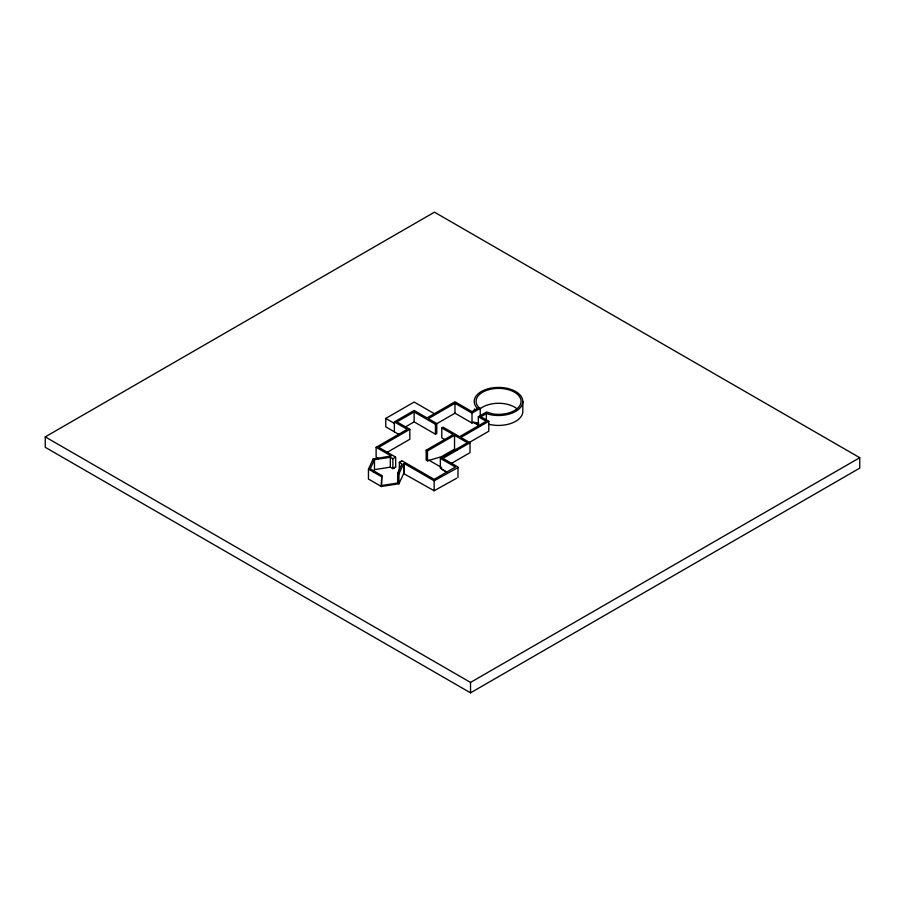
<?xml version="1.0" encoding="UTF-8"?>
<svg xmlns="http://www.w3.org/2000/svg" width="905" height="905" viewBox="0 0 905 905"><rect width="100%" height="100%" fill="white"/><g stroke="black" fill="none" stroke-linecap="round" stroke-linejoin="round"><path stroke-width="1.36" d="M457.975 477.478L457.998 467.048L442.952 458.36L470.012 442.737L470.012 452.658L451.176 463.541M457.998 467.546L434.14 480.815L404.071 463.451L403.675 473.598L398.958 483.768L381.344 486.494L368.448 479.05L368.448 469.129L373.165 458.959L391.175 456.007L376.118 447.319L376.118 457.24L378.437 458.575M387.08 452.398L409.841 439.264L409.841 429.332L378.697 447.319L395.677 457.115L395.677 467.048L392.883 468.666L392.883 458.733L390.304 457.251L374.466 459.706L370.213 468.847L381.82 475.544L381.344 486.494L381.82 475.544M373.403 471.912L374.466 469.627L374.466 459.706M403.675 463.677L398.958 473.847L398.958 483.768L397.657 483.021L397.657 473.1L401.899 463.948L399.331 462.455L402.125 460.837L434.14 479.333L455.419 467.048L440.373 458.36L440.373 468.281L447.398 472.342M401.752 461.052L399.331 462.455L399.331 471.143M392.883 458.733L395.304 457.33M395.677 467.048L392.883 468.666L390.304 467.172L374.466 469.627M45.25 436.877L434.468 212.166L859.75 457.704L859.75 468.123L470.532 692.834L45.25 447.296L45.25 436.877L470.532 682.415L859.75 457.704M399.048 434.524L385.768 426.855L385.768 418.415L414.139 402.035L434.434 413.755M394.365 431.821L394.365 421.888L414.139 410.474L427.036 417.918L454.966 401.786L472.003 411.617L478.926 407.623L480.216 408.359L480.216 416.481M404.965 427.183L414.139 421.888L435.463 434.208L436.753 433.461L436.753 423.529L435.463 424.275L414.139 411.967L396.944 421.888L409.841 429.332M376.118 447.319L407.261 429.332L394.365 421.888M480.216 408.359L472.003 413.11L454.966 403.279L428.325 418.664L436.753 423.529M436.798 423.698L454.966 413.2L472.003 423.031L473.292 422.296L478.836 423.065M445.226 439.841L441.787 437.85L441.787 427.929L443.077 427.183L459.559 436.696L486.2 421.311L478.326 416.752L478.326 426.685M478.326 416.752L486.573 411.99L492.761 413.913A22.489 12.987 0 0 0 520.986 402.499A22.489 12.987 0 0 0 496.619 388.426A22.489 12.987 0 0 0 476.856 404.727L478.926 407.623M487.863 412.737L480.906 416.752L488.779 421.311L488.779 431.233L468.134 443.156M456.889 450.486L454.536 449.14L441.651 456.584L427.465 460.849L426.176 460.102L426.176 450.181L453.247 434.547L441.787 427.929M426.176 450.181L427.465 450.928L454.536 435.294L467.433 442.737L440.373 458.36M488.779 421.311L460.849 437.443L470.012 442.737M403.675 473.598L434.14 490.748L456.686 478.225M381.82 485.476L397.657 483.021M478.609 424.128L473.292 422.296L479.616 425.938M385.768 418.415L394.365 423.382M428.755 460.102L441.651 467.546M446.289 472.195L441.651 469.039M397.657 473.1L398.958 473.847M368.448 469.129L381.344 476.573M444.627 460.487L442.952 458.858M522.819 401.458L522.819 411.379A24.311 14.039 0 0 1 488.61 424.207M486.347 419.818L486.347 413.619A24.311 14.039 0 0 0 522.445 403.89A24.311 14.039 0 0 0 494.277 387.634A24.311 14.039 0 0 0 477.444 408.472M472.003 413.11L472.003 423.031M470.532 682.415L470.532 692.834M454.966 403.279L454.966 413.2M454.536 435.294L454.536 449.14M435.463 424.275L435.463 434.208M434.14 480.815L434.14 490.748M427.465 450.928L427.465 460.849M414.139 411.967L414.139 421.888M404.071 463.451L404.071 473.383M390.304 457.251L390.304 467.172M373.165 458.959L373.165 461.437M474.186 411.379A24.311 14.039 0 0 1 474.559 408.947M479.876 409.049A22.489 12.987 0 0 1 517.287 409.049"/></g></svg>
